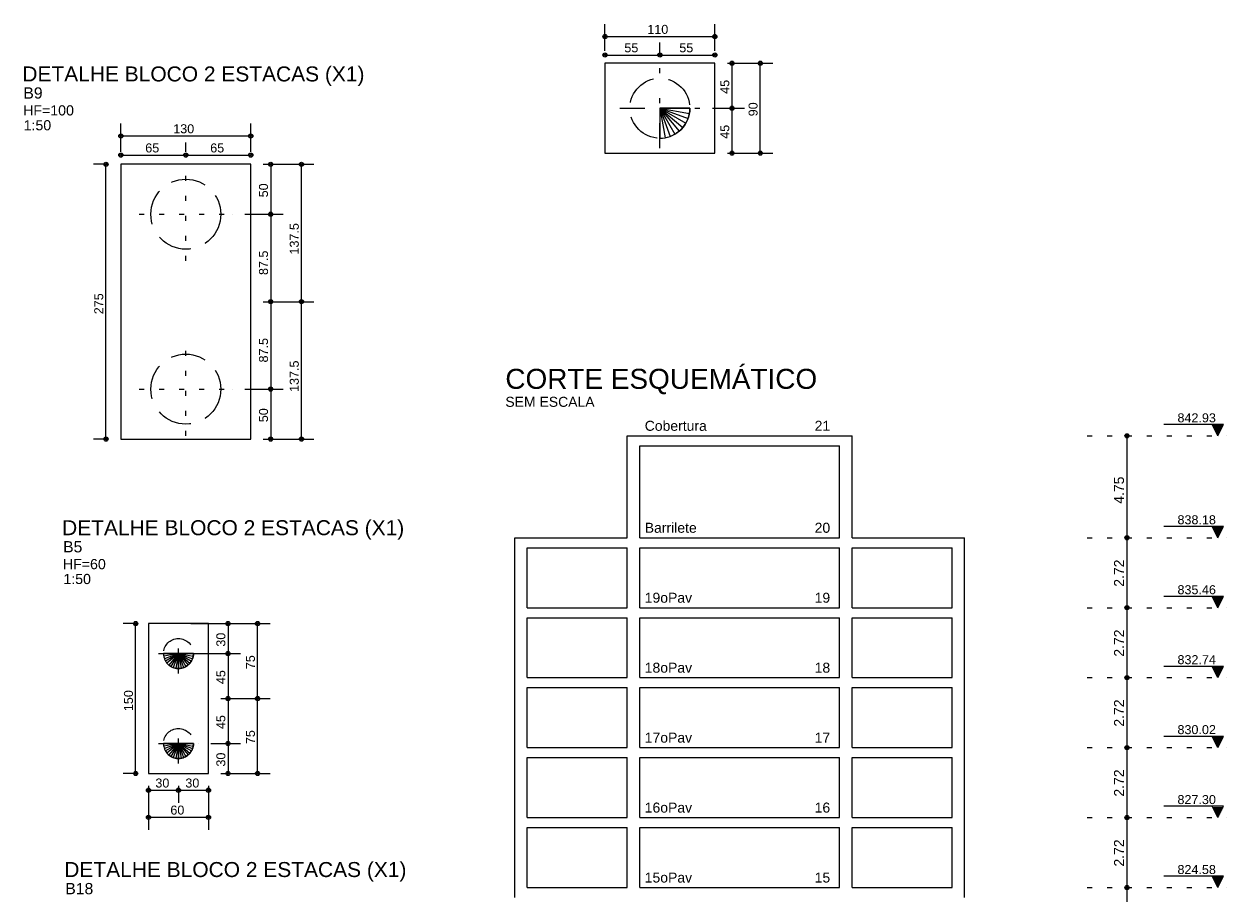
# Model space of a CAD drawing. Extents: x 0 to 119, y 0 to 84.
# Drawn here: x 75.17 to 99.24, y 24.62 to 42.07 of the extents above; entities that cross this region are included whole.
import ezdxf

# ---------------------------------------------------------------- set-up
doc = ezdxf.new("R2010")
doc.units = 0
doc.header["$MEASUREMENT"] = 0
for name, pattern in [('ESTILO_TQS_0001', [1, 0.7, -0.3]), ('ESTILO_TQS_0002', [0.4, 0.1, -0.3]), ('ESTILO_TQS_0003', [1.5, 0.5, -0.4, 0.1, -0.5])]:
    doc.linetypes.add(name, pattern=pattern)
for name, color, linetype in [('1', 3, 'CONTINUOUS'), ('10', 252, 'CONTINUOUS'), ('15', 12, 'CONTINUOUS'), ('18', 6, 'CONTINUOUS'), ('3', 7, 'CONTINUOUS'), ('32', 250, 'CONTINUOUS'), ('40', 7, 'CONTINUOUS'), ('42', 7, 'CONTINUOUS'), ('7', 232, 'CONTINUOUS')]:
    doc.layers.add(name, color=color, linetype=linetype)
doc.styles.add('TQS_ARIAL', font='arial.ttf')

msp = doc.modelspace()

# ---------------------------------------------------------------- linework, layer by layer
at = {"layer": '1', "color": 3, "linetype": 'Continuous'}
for points in [[(87.888879, 40.381019), (87.888879, 39.781019), (87.941196, 39.783304), (87.993068, 39.790134), (88.043207, 39.801206), (88.094091, 39.817203), (88.146601, 39.839189), (88.188879, 39.861404), (88.237456, 39.89266), (88.274552, 39.921392), (88.314141, 39.957755), (88.348506, 39.995346), (88.383338, 40.041151), (88.408495, 40.081019), (88.434628, 40.131703), (88.452695, 40.175807), (88.469905, 40.231323), (88.479764, 40.27683), (88.487053, 40.334241), (88.488879, 40.381019), (87.888879, 40.381019)], [(78.555164, 29.466915), (77.955164, 29.466915), (77.955397, 29.455104), (77.957702, 29.427975), (77.961824, 29.404053), (77.967652, 29.381261), (77.977626, 29.353017), (77.990572, 29.325525), (78.001507, 29.306733), (78.017221, 29.284205), (78.030807, 29.267757), (78.052388, 29.245822), (78.071021, 29.230079), (78.09301, 29.214515), (78.114359, 29.202012), (78.14045, 29.189714), (78.160751, 29.182159), (78.190283, 29.174015), (78.216445, 29.169424), (78.240939, 29.167253), (78.255164, 29.166915), (78.266651, 29.167135), (78.291392, 29.169111), (78.319911, 29.173986), (78.346494, 29.181155), (78.371395, 29.190346), (78.396164, 29.202115), (78.416262, 29.213839), (78.441541, 29.231834), (78.457409, 29.245337), (78.477402, 29.265395), (78.492531, 29.283457), (78.509758, 29.308227), (78.520083, 29.32614), (78.533735, 29.355568), (78.542674, 29.381254), (78.548683, 29.404897), (78.552375, 29.426106), (78.554969, 29.456099), (78.555164, 29.466915)], [(78.555164, 27.666915), (77.955164, 27.666915), (77.955397, 27.655104), (77.957702, 27.627975), (77.961824, 27.604053), (77.967652, 27.581261), (77.977626, 27.553017), (77.990572, 27.525525), (78.001507, 27.506733), (78.017221, 27.484205), (78.030807, 27.467757), (78.052388, 27.445822), (78.071021, 27.430079), (78.09301, 27.414515), (78.114359, 27.402012), (78.14045, 27.389714), (78.160751, 27.382159), (78.190283, 27.374015), (78.216445, 27.369424), (78.240939, 27.367253), (78.255164, 27.366915), (78.266651, 27.367135), (78.291392, 27.369111), (78.319911, 27.373986), (78.346494, 27.381155), (78.371395, 27.390346), (78.396164, 27.402115), (78.416262, 27.413839), (78.441541, 27.431834), (78.457409, 27.445337), (78.477402, 27.465395), (78.492531, 27.483457), (78.509758, 27.508227), (78.520083, 27.52614), (78.533735, 27.555568), (78.542674, 27.581254), (78.548683, 27.604897), (78.552375, 27.626106), (78.554969, 27.656099), (78.555164, 27.666915)]]:
    msp.add_lwpolyline(points, dxfattribs=at)
at = {"layer": '10', "color": 252, "linetype": 'ESTILO_TQS_0003'}
for p, q in [((87.888879, 39.581219), (87.888879, 41.180819)), ((87.089079, 40.381019), (88.688679, 40.381019)), ((78.255164, 29.067015), (78.255164, 29.866815)), ((77.855264, 29.466915), (78.655064, 29.466915)), ((78.255164, 27.267015), (78.255164, 28.066815)), ((77.855264, 27.666915), (78.655064, 27.666915))]:
    msp.add_line(p, q, dxfattribs=at)
at = {"layer": '10', "color": 252, "linetype": 'Continuous'}
for p, q in [((87.888879, 40.381019), (87.888879, 39.781019)), ((87.888879, 40.381019), (87.993068, 39.790134)), ((87.888879, 40.381019), (88.094091, 39.817203)), ((87.888879, 40.381019), (88.188879, 39.861404)), ((87.888879, 40.381019), (88.274552, 39.921392)), ((87.888879, 40.381019), (88.348506, 39.995346)), ((87.888879, 40.381019), (88.408495, 40.081019)), ((87.888879, 40.381019), (88.452695, 40.175807)), ((87.888879, 40.381019), (88.479764, 40.27683)), ((87.888879, 40.381019), (88.488879, 40.381019)), ((78.255164, 29.466915), (77.955164, 29.466915)), ((78.255164, 29.466915), (77.959722, 29.414821)), ((78.255164, 29.466915), (77.973256, 29.364309)), ((78.255164, 29.466915), (77.995356, 29.316915)), ((78.255164, 29.466915), (78.025351, 29.274079)), ((78.255164, 29.466915), (78.062328, 29.237102)), ((78.255164, 29.466915), (78.105164, 29.207108)), ((78.255164, 29.466915), (78.152558, 29.185008)), ((78.255164, 29.466915), (78.203069, 29.171473)), ((78.255164, 29.466915), (78.255164, 29.166915)), ((78.255164, 29.466915), (78.307258, 29.171473)), ((78.255164, 29.466915), (78.35777, 29.185008)), ((78.255164, 29.466915), (78.405164, 29.207108)), ((78.255164, 29.466915), (78.448, 29.237102)), ((78.255164, 29.466915), (78.484977, 29.274079)), ((78.255164, 29.466915), (78.514972, 29.316915)), ((78.255164, 29.466915), (78.537072, 29.364309)), ((78.255164, 29.466915), (78.550606, 29.414821)), ((78.255164, 29.466915), (78.555164, 29.466915)), ((78.255164, 27.666915), (77.955164, 27.666915)), ((78.255164, 27.666915), (77.959722, 27.614821)), ((78.255164, 27.666915), (77.973256, 27.564309)), ((78.255164, 27.666915), (77.995356, 27.516915)), ((78.255164, 27.666915), (78.025351, 27.474079)), ((78.255164, 27.666915), (78.062328, 27.437102)), ((78.255164, 27.666915), (78.105164, 27.407108)), ((78.255164, 27.666915), (78.152558, 27.385008)), ((78.255164, 27.666915), (78.203069, 27.371473)), ((78.255164, 27.666915), (78.255164, 27.366915)), ((78.255164, 27.666915), (78.307258, 27.371473)), ((78.255164, 27.666915), (78.35777, 27.385008)), ((78.255164, 27.666915), (78.405164, 27.407108)), ((78.255164, 27.666915), (78.448, 27.437102)), ((78.255164, 27.666915), (78.484977, 27.474079)), ((78.255164, 27.666915), (78.514972, 27.516915)), ((78.255164, 27.666915), (78.537072, 27.564309)), ((78.255164, 27.666915), (78.550606, 27.614821)), ((78.255164, 27.666915), (78.555164, 27.666915))]:
    msp.add_line(p, q, dxfattribs=at)
at = {"layer": '10', "color": 252, "linetype": 'ESTILO_TQS_0002'}
for p, q in [((78.402691, 37.326075), (78.402691, 39.192275)), ((77.469591, 38.259175), (79.335791, 38.259175)), ((78.402691, 33.826075), (78.402691, 35.692275)), ((77.469591, 34.759175), (79.335791, 34.759175))]:
    msp.add_line(p, q, dxfattribs=at)
at = {"layer": '10', "color": 252, "linetype": 'ESTILO_TQS_0001'}
for centre, radius in [((87.888879, 40.381019), 0.6), ((78.402691, 38.259175), 0.7), ((78.402691, 34.759175), 0.7), ((78.255164, 29.466915), 0.3), ((78.255164, 27.666915), 0.3)]:
    msp.add_circle(centre, radius, dxfattribs=at)
at = {"layer": '18', "color": 6, "linetype": 'Continuous'}
for points in [[(86.788879, 39.481019), (88.988879, 39.481019), (88.988879, 41.281019), (86.788879, 41.281019), (86.788879, 39.481019)], [(79.702691, 33.759175), (79.702691, 39.259175), (77.102691, 39.259175), (77.102691, 33.759175), (79.702691, 33.759175)], [(78.855164, 27.066915), (78.855164, 30.066915), (77.655164, 30.066915), (77.655164, 27.066915), (78.855164, 27.066915)]]:
    msp.add_lwpolyline(points, dxfattribs=at)
at = {"layer": '3', "color": 7, "linetype": 'ESTILO_TQS_0002'}
for p, q in [((96.43582, 33.824775), (99.23582, 33.824775)), ((96.43582, 31.784545), (99.23582, 31.784545)), ((96.43582, 30.384545), (99.23582, 30.384545)), ((96.43582, 28.984545), (99.23582, 28.984545)), ((96.43582, 27.584545), (99.23582, 27.584545)), ((96.43582, 26.184545), (99.23582, 26.184545)), ((96.43582, 24.784545), (99.23582, 24.784545))]:
    msp.add_line(p, q, dxfattribs=at)
at = {"layer": '32', "color": 250, "linetype": 'Continuous'}
for p, q in [((86.788879, 41.531019), (86.788879, 42.065037)), ((88.988879, 41.531019), (88.988879, 42.065037)), ((86.788879, 41.815037), (88.988879, 41.815037)), ((86.788879, 41.531019), (86.788879, 41.695403)), ((87.888879, 41.430819), (87.888879, 41.695403)), ((87.888879, 41.531019), (87.888879, 41.695403)), ((88.988879, 41.531019), (88.988879, 41.695403)), ((86.788879, 41.445403), (87.888879, 41.445403)), ((87.888879, 41.445403), (88.988879, 41.445403)), ((86.788879, 41.281019), (86.788879, 41.281019)), ((86.788879, 41.281019), (86.788879, 41.281019)), ((87.888879, 41.281019), (87.888879, 41.281019)), ((87.888879, 41.180819), (87.888879, 41.180819)), ((88.988879, 41.281019), (88.988879, 41.281019)), ((88.988879, 41.281019), (88.988879, 41.281019)), ((88.988879, 41.281019), (88.988879, 41.281019)), ((88.988879, 41.281019), (88.988879, 41.281019)), ((89.238879, 41.281019), (89.581042, 41.281019)), ((89.238879, 41.281019), (90.147757, 41.281019)), ((89.331042, 41.281019), (89.331042, 40.381019)), ((89.897757, 39.481019), (89.897757, 41.281019)), ((88.688679, 40.381019), (88.688679, 40.381019)), ((88.938679, 40.381019), (89.581042, 40.381019)), ((88.988879, 40.381019), (88.988879, 40.381019)), ((89.238879, 40.381019), (89.581042, 40.381019)), ((89.331042, 40.381019), (89.331042, 39.481019)), ((77.102691, 39.509175), (77.102691, 40.075545)), ((79.702691, 39.509175), (79.702691, 40.075545)), ((77.102691, 39.825545), (79.702691, 39.825545)), ((77.102691, 39.509175), (77.102691, 39.691922)), ((78.402691, 39.509175), (78.402691, 39.691922)), ((78.402691, 39.509175), (78.402691, 39.691922)), ((79.702691, 39.509175), (79.702691, 39.691922)), ((88.988879, 39.481019), (88.988879, 39.481019)), ((88.988879, 39.481019), (88.988879, 39.481019)), ((89.238879, 39.481019), (89.581042, 39.481019)), ((89.238879, 39.481019), (90.147757, 39.481019)), ((76.852691, 39.259175), (76.554197, 39.259175)), ((76.804197, 33.759175), (76.804197, 39.259175)), ((77.102691, 39.441922), (78.402691, 39.441922)), ((77.102691, 39.259175), (77.102691, 39.259175)), ((77.102691, 39.259175), (77.102691, 39.259175)), ((77.102691, 39.259175), (77.102691, 39.259175)), ((78.402691, 39.441922), (79.702691, 39.441922)), ((78.402691, 39.259175), (78.402691, 39.259175)), ((78.402691, 39.259175), (78.402691, 39.259175)), ((79.702691, 39.259175), (79.702691, 39.259175)), ((79.702691, 39.259175), (79.702691, 39.259175)), ((79.702691, 39.259175), (79.702691, 39.259175)), ((79.702691, 39.259175), (79.702691, 39.259175)), ((79.952691, 39.259175), (80.350756, 39.259175)), ((79.952691, 39.259175), (80.966788, 39.259175)), ((80.100756, 39.259175), (80.100756, 38.259175)), ((80.716788, 36.509175), (80.716788, 39.259175)), ((79.335791, 38.259175), (79.335791, 38.259175)), ((79.335791, 38.259175), (79.335791, 38.259175)), ((79.585791, 38.259175), (80.350756, 38.259175)), ((79.585791, 38.259175), (80.350756, 38.259175)), ((80.100756, 38.259175), (80.100756, 36.509175)), ((79.702691, 36.509175), (79.702691, 36.509175)), ((79.702691, 36.509175), (79.702691, 36.509175)), ((79.702691, 36.509175), (79.702691, 36.509175)), ((79.702691, 36.509175), (79.702691, 36.509175)), ((79.952691, 36.509175), (80.350756, 36.509175)), ((79.952691, 36.509175), (80.350756, 36.509175)), ((79.952691, 36.509175), (80.966788, 36.509175)), ((79.952691, 36.509175), (80.966788, 36.509175)), ((80.100756, 36.509175), (80.100756, 34.759175)), ((80.716788, 33.759175), (80.716788, 36.509175)), ((79.335791, 34.759175), (79.335791, 34.759175)), ((79.335791, 34.759175), (79.335791, 34.759175)), ((79.585791, 34.759175), (80.350756, 34.759175)), ((79.585791, 34.759175), (80.350756, 34.759175)), ((80.100756, 34.759175), (80.100756, 33.759175)), ((76.852691, 33.759175), (76.554197, 33.759175)), ((77.102691, 33.759175), (77.102691, 33.759175)), ((79.702691, 33.759175), (79.702691, 33.759175)), ((79.702691, 33.759175), (79.702691, 33.759175)), ((79.952691, 33.759175), (80.350756, 33.759175)), ((79.952691, 33.759175), (80.966788, 33.759175)), ((77.405164, 30.066915), (77.148109, 30.066915)), ((77.398109, 27.066915), (77.398109, 30.066915)), ((77.655164, 30.066915), (77.655164, 30.066915)), ((78.255164, 30.066915), (78.255164, 30.066915)), ((78.505164, 30.066915), (79.497207, 30.066915)), ((78.855164, 30.066915), (78.855164, 30.066915)), ((79.105164, 30.066915), (80.088389, 30.066915)), ((79.247207, 30.066915), (79.247207, 29.466915)), ((79.838389, 28.566915), (79.838389, 30.066915)), ((78.255164, 29.466915), (78.255164, 29.466915)), ((78.255164, 29.466915), (78.255164, 29.466915)), ((78.505164, 29.466915), (79.497207, 29.466915)), ((78.505164, 29.466915), (79.497207, 29.466915)), ((79.247207, 29.466915), (79.247207, 28.566915)), ((78.855164, 28.566915), (78.855164, 28.566915)), ((78.855164, 28.566915), (78.855164, 28.566915)), ((78.855164, 28.566915), (78.855164, 28.566915)), ((79.105164, 28.566915), (79.497207, 28.566915)), ((79.105164, 28.566915), (79.105164, 28.566915)), ((79.105164, 28.566915), (80.088389, 28.566915)), ((79.105164, 28.566915), (80.088389, 28.566915)), ((79.247207, 28.566915), (79.247207, 27.666915)), ((79.355164, 28.566915), (79.497207, 28.566915)), ((79.838389, 27.066915), (79.838389, 28.566915)), ((78.655064, 27.666915), (78.655064, 27.666915)), ((78.655064, 27.666915), (78.655064, 27.666915)), ((78.905064, 27.666915), (79.497207, 27.666915)), ((78.905064, 27.666915), (79.497207, 27.666915)), ((79.247207, 27.666915), (79.247207, 27.066915)), ((77.405164, 27.066915), (77.148109, 27.066915)), ((77.655164, 27.066915), (77.655164, 27.066915)), ((77.655164, 27.066915), (77.655164, 27.066915)), ((77.655164, 27.066915), (77.655164, 27.066915)), ((78.255164, 27.066915), (78.255164, 27.066915)), ((78.255164, 27.066915), (78.255164, 27.066915)), ((78.855164, 27.066915), (78.855164, 27.066915)), ((78.855164, 27.066915), (78.855164, 27.066915)), ((78.855164, 27.066915), (78.855164, 27.066915)), ((78.855164, 27.066915), (78.855164, 27.066915)), ((79.105164, 27.066915), (79.497207, 27.066915)), ((79.105164, 27.066915), (80.088389, 27.066915)), ((77.655164, 26.816915), (77.655164, 26.481888)), ((77.655164, 26.816915), (77.655164, 25.940266)), ((77.655164, 26.731888), (78.255164, 26.731888)), ((78.255164, 26.816915), (78.255164, 26.481888)), ((78.255164, 26.816915), (78.255164, 26.481888)), ((78.255164, 26.731888), (78.855164, 26.731888)), ((78.855164, 26.816915), (78.855164, 26.481888)), ((78.855164, 26.816915), (78.855164, 25.940266)), ((77.655164, 26.190266), (78.855164, 26.190266))]:
    msp.add_line(p, q, dxfattribs=at)
for centre, radius in [((86.788879, 41.815037), 0.041625), ((86.788879, 41.815037), 0.02075), ((88.988879, 41.815037), 0.041625), ((88.988879, 41.815037), 0.02075), ((86.788879, 41.445403), 0.041625), ((86.788879, 41.445403), 0.02075), ((87.888879, 41.445403), 0.041625), ((87.888879, 41.445403), 0.041625), ((87.888879, 41.445403), 0.02075), ((87.888879, 41.445403), 0.02075), ((88.988879, 41.445403), 0.041625), ((88.988879, 41.445403), 0.02075), ((89.331042, 41.281019), 0.041625), ((89.331042, 41.281019), 0.02075), ((89.897757, 41.281019), 0.041625), ((89.897757, 41.281019), 0.02075), ((89.331042, 40.381019), 0.041625), ((89.331042, 40.381019), 0.041625), ((89.331042, 40.381019), 0.02075), ((89.331042, 40.381019), 0.02075), ((77.102691, 39.825545), 0.041625), ((77.102691, 39.825545), 0.02075), ((79.702691, 39.825545), 0.041625), ((79.702691, 39.825545), 0.02075), ((77.102691, 39.441922), 0.041625), ((78.402691, 39.441922), 0.041625), ((78.402691, 39.441922), 0.041625), ((79.702691, 39.441922), 0.041625), ((89.331042, 39.481019), 0.041625), ((89.331042, 39.481019), 0.02075), ((89.897757, 39.481019), 0.041625), ((89.897757, 39.481019), 0.02075), ((76.804197, 39.259175), 0.041625), ((76.804197, 39.259175), 0.02075), ((77.102691, 39.441922), 0.02075), ((78.402691, 39.441922), 0.02075), ((78.402691, 39.441922), 0.02075), ((79.702691, 39.441922), 0.02075), ((80.100756, 39.259175), 0.041625), ((80.100756, 39.259175), 0.02075), ((80.716788, 39.259175), 0.041625), ((80.716788, 39.259175), 0.02075), ((80.100756, 38.259175), 0.041625), ((80.100756, 38.259175), 0.041625), ((80.100756, 38.259175), 0.02075), ((80.100756, 38.259175), 0.02075), ((80.100756, 36.509175), 0.041625), ((80.100756, 36.509175), 0.041625), ((80.100756, 36.509175), 0.02075), ((80.100756, 36.509175), 0.02075), ((80.716788, 36.509175), 0.041625), ((80.716788, 36.509175), 0.041625), ((80.716788, 36.509175), 0.02075), ((80.716788, 36.509175), 0.02075), ((80.100756, 34.759175), 0.041625), ((80.100756, 34.759175), 0.041625), ((80.100756, 34.759175), 0.02075), ((80.100756, 34.759175), 0.02075), ((76.804197, 33.759175), 0.041625), ((76.804197, 33.759175), 0.02075), ((80.100756, 33.759175), 0.041625), ((80.100756, 33.759175), 0.02075), ((80.716788, 33.759175), 0.041625), ((80.716788, 33.759175), 0.02075), ((77.398109, 30.066915), 0.041625), ((79.247207, 30.066915), 0.041625), ((79.838389, 30.066915), 0.041625), ((77.398109, 30.066915), 0.02075), ((79.247207, 30.066915), 0.02075), ((79.838389, 30.066915), 0.02075), ((79.247207, 29.466915), 0.041625), ((79.247207, 29.466915), 0.041625), ((79.247207, 29.466915), 0.02075), ((79.247207, 29.466915), 0.02075), ((79.247207, 28.566915), 0.041625), ((79.247207, 28.566915), 0.041625), ((79.247207, 28.566915), 0.02075), ((79.247207, 28.566915), 0.02075), ((79.838389, 28.566915), 0.041625), ((79.838389, 28.566915), 0.041625), ((79.838389, 28.566915), 0.02075), ((79.838389, 28.566915), 0.02075), ((79.247207, 27.666915), 0.041625), ((79.247207, 27.666915), 0.041625), ((79.247207, 27.666915), 0.02075), ((79.247207, 27.666915), 0.02075), ((77.398109, 27.066915), 0.041625), ((77.398109, 27.066915), 0.02075), ((79.247207, 27.066915), 0.041625), ((79.247207, 27.066915), 0.02075), ((79.838389, 27.066915), 0.041625), ((79.838389, 27.066915), 0.02075), ((77.655164, 26.731888), 0.041625), ((77.655164, 26.731888), 0.02075), ((78.255164, 26.731888), 0.041625), ((78.255164, 26.731888), 0.041625), ((78.255164, 26.731888), 0.02075), ((78.255164, 26.731888), 0.02075), ((78.855164, 26.731888), 0.041625), ((78.855164, 26.731888), 0.02075), ((77.655164, 26.190266), 0.041625), ((77.655164, 26.190266), 0.02075), ((78.855164, 26.190266), 0.041625), ((78.855164, 26.190266), 0.02075)]:
    msp.add_circle(centre, radius, dxfattribs=at)
at = {"layer": '40', "linetype": 'Continuous'}
for p, q in [((99.16832, 34.049775), (97.97582, 34.049775)), ((99.05582, 33.824775), (98.94332, 34.049775)), ((98.953353, 34.029708), (99.158287, 34.029708)), ((98.963386, 34.009642), (99.148254, 34.009642)), ((98.973419, 33.989576), (99.138221, 33.989576)), ((98.983452, 33.96951), (99.128188, 33.96951)), ((98.993485, 33.949444), (99.118154, 33.949444)), ((99.05582, 33.824775), (99.16832, 34.049775)), ((87.23582, 33.82475), (91.48582, 33.82475)), ((87.23582, 31.78452), (87.23582, 33.82475)), ((87.48582, 33.82475), (91.73582, 33.82475)), ((91.73582, 31.78452), (91.73582, 33.82475)), ((99.003518, 33.929378), (99.108122, 33.929378)), ((99.013552, 33.909312), (99.098089, 33.909312)), ((99.023585, 33.889245), (99.088055, 33.889246)), ((99.033618, 33.869179), (99.078022, 33.869179)), ((99.043651, 33.849113), (99.067989, 33.849113)), ((87.23582, 31.78452), (87.23582, 33.62475)), ((87.48582, 33.62475), (91.48582, 33.62475)), ((87.48582, 31.78452), (87.48582, 33.62475)), ((91.48582, 31.78452), (91.48582, 33.62475)), ((91.73582, 31.78452), (91.73582, 33.62475)), ((84.98582, 31.584526), (84.98582, 31.784526)), ((84.98582, 31.784526), (87.23582, 31.78452)), ((87.48582, 31.784526), (91.48582, 31.784526)), ((91.73582, 31.784526), (93.98582, 31.784526)), ((93.98582, 31.584526), (93.98582, 31.784526)), ((99.16832, 32.009545), (97.97582, 32.009545)), ((99.05582, 31.784545), (98.94332, 32.009545)), ((98.953353, 31.989478), (99.158287, 31.989478)), ((98.963386, 31.969412), (99.148254, 31.969412)), ((98.973419, 31.949346), (99.138221, 31.949346)), ((98.983452, 31.92928), (99.128188, 31.92928)), ((98.993485, 31.909214), (99.118154, 31.909214)), ((99.003518, 31.889148), (99.108122, 31.889148)), ((99.013552, 31.869082), (99.098089, 31.869082)), ((99.023585, 31.849015), (99.088055, 31.849016)), ((99.033618, 31.828949), (99.078022, 31.828949)), ((99.043651, 31.808883), (99.067989, 31.808883)), ((99.05582, 31.784545), (99.16832, 32.009545)), ((84.98582, 30.384526), (84.98582, 31.584526)), ((85.23582, 31.584526), (87.23582, 31.584526)), ((85.23582, 30.384526), (85.23582, 31.584526)), ((87.23582, 30.384526), (87.23582, 31.584526)), ((87.23582, 30.384526), (87.23582, 31.584526)), ((87.48582, 31.584526), (91.48582, 31.584526)), ((87.48582, 30.384526), (87.48582, 31.584526)), ((91.48582, 30.384526), (91.48582, 31.584526)), ((91.73582, 31.584526), (93.73582, 31.584526)), ((91.73582, 30.384526), (91.73582, 31.584526)), ((91.73582, 30.384526), (91.73582, 31.584526)), ((93.73582, 30.384526), (93.73582, 31.584526)), ((93.98582, 30.384526), (93.98582, 31.584526)), ((99.16832, 30.609545), (97.97582, 30.609545)), ((99.05582, 30.384545), (98.94332, 30.609545)), ((98.953353, 30.589478), (99.158287, 30.589478)), ((98.963386, 30.569412), (99.148254, 30.569412)), ((99.05582, 30.384545), (99.16832, 30.609545)), ((84.98582, 30.184532), (84.98582, 30.384532)), ((85.23582, 30.384526), (87.23582, 30.384526)), ((87.48582, 30.384532), (91.48582, 30.384532)), ((91.73582, 30.384532), (93.73582, 30.384532)), ((93.98582, 30.184532), (93.98582, 30.384532)), ((98.973419, 30.549346), (99.138221, 30.549346)), ((98.983452, 30.52928), (99.128188, 30.52928)), ((98.993485, 30.509214), (99.118154, 30.509214)), ((99.003518, 30.489148), (99.108122, 30.489148)), ((99.013552, 30.469082), (99.098089, 30.469082)), ((99.023585, 30.449015), (99.088055, 30.449016)), ((99.033618, 30.428949), (99.078022, 30.428949)), ((99.043651, 30.408883), (99.067989, 30.408883)), ((84.98582, 28.984532), (84.98582, 30.184532)), ((85.23582, 30.184532), (87.23582, 30.184532)), ((85.23582, 28.984532), (85.23582, 30.184532)), ((87.23582, 28.984532), (87.23582, 30.184532)), ((87.23582, 28.984532), (87.23582, 30.184532)), ((87.48582, 30.184532), (91.48582, 30.184532)), ((87.48582, 28.984532), (87.48582, 30.184532)), ((91.48582, 28.984532), (91.48582, 30.184532)), ((91.73582, 30.184532), (93.73582, 30.184532)), ((91.73582, 28.984532), (91.73582, 30.184532)), ((91.73582, 28.984532), (91.73582, 30.184532)), ((93.73582, 28.984532), (93.73582, 30.184532)), ((93.98582, 28.984532), (93.98582, 30.184532)), ((99.16832, 29.209545), (97.97582, 29.209545)), ((99.05582, 28.984545), (98.94332, 29.209545)), ((98.953353, 29.189478), (99.158287, 29.189478)), ((98.963386, 29.169412), (99.148254, 29.169412)), ((98.973419, 29.149346), (99.138221, 29.149346)), ((98.983452, 29.12928), (99.128188, 29.12928)), ((99.05582, 28.984545), (99.16832, 29.209545)), ((84.98582, 28.784539), (84.98582, 28.984539)), ((85.23582, 28.984532), (87.23582, 28.984532)), ((87.48582, 28.984539), (91.48582, 28.984539)), ((91.73582, 28.984539), (93.73582, 28.984539)), ((93.98582, 28.784539), (93.98582, 28.984539)), ((98.993485, 29.109214), (99.118154, 29.109214)), ((99.003518, 29.089148), (99.108122, 29.089148)), ((99.013552, 29.069082), (99.098089, 29.069082)), ((99.023585, 29.049015), (99.088055, 29.049016)), ((99.033618, 29.028949), (99.078022, 29.028949)), ((99.043651, 29.008883), (99.067989, 29.008883)), ((84.98582, 27.584539), (84.98582, 28.784539)), ((85.23582, 28.784539), (87.23582, 28.784539)), ((85.23582, 27.584539), (85.23582, 28.784539)), ((87.23582, 27.584539), (87.23582, 28.784539)), ((87.23582, 27.584539), (87.23582, 28.784539)), ((87.48582, 28.784539), (91.48582, 28.784539)), ((87.48582, 27.584539), (87.48582, 28.784539)), ((91.48582, 27.584539), (91.48582, 28.784539)), ((91.73582, 28.784539), (93.73582, 28.784539)), ((91.73582, 27.584539), (91.73582, 28.784539)), ((91.73582, 27.584539), (91.73582, 28.784539)), ((93.73582, 27.584539), (93.73582, 28.784539)), ((93.98582, 27.584539), (93.98582, 28.784539)), ((99.16832, 27.809545), (97.97582, 27.809545)), ((99.05582, 27.584545), (98.94332, 27.809545)), ((98.953353, 27.789478), (99.158287, 27.789478)), ((98.963386, 27.769412), (99.148254, 27.769412)), ((98.973419, 27.749346), (99.138221, 27.749346)), ((98.983452, 27.72928), (99.128188, 27.72928)), ((98.993485, 27.709214), (99.118154, 27.709214)), ((99.003518, 27.689148), (99.108122, 27.689148)), ((99.05582, 27.584545), (99.16832, 27.809545)), ((84.98582, 27.384545), (84.98582, 27.584545)), ((85.23582, 27.584543), (87.23582, 27.584543)), ((87.48582, 27.584545), (91.48582, 27.584545)), ((91.73582, 27.584539), (93.73582, 27.584539)), ((93.98582, 27.384545), (93.98582, 27.584545)), ((99.013552, 27.669082), (99.098089, 27.669082)), ((99.023585, 27.649015), (99.088055, 27.649016)), ((99.033618, 27.628949), (99.078022, 27.628949)), ((99.043651, 27.608884), (99.067989, 27.608884)), ((84.98582, 26.184545), (84.98582, 27.384545)), ((85.23582, 27.384545), (87.23582, 27.384545)), ((85.23582, 26.184545), (85.23582, 27.384545)), ((87.23582, 26.184545), (87.23582, 27.384545)), ((87.23582, 26.184545), (87.23582, 27.384545)), ((87.48582, 27.384545), (91.48582, 27.384545)), ((87.48582, 26.184545), (87.48582, 27.384545)), ((91.48582, 26.184545), (91.48582, 27.384545)), ((91.73582, 27.384545), (93.73582, 27.384545)), ((91.73582, 26.184545), (91.73582, 27.384545)), ((91.73582, 26.184545), (91.73582, 27.384545)), ((93.73582, 26.184545), (93.73582, 27.384545)), ((93.98582, 26.184545), (93.98582, 27.384545)), ((99.16832, 26.409545), (97.97582, 26.409545)), ((99.05582, 26.184545), (98.94332, 26.409545)), ((98.953353, 26.389478), (99.158287, 26.389478)), ((98.963386, 26.369412), (99.148254, 26.369412)), ((98.973419, 26.349346), (99.138221, 26.349346)), ((98.983452, 26.32928), (99.128188, 26.32928)), ((98.993485, 26.309214), (99.118154, 26.309214)), ((99.003518, 26.289148), (99.108122, 26.289148)), ((99.013552, 26.269082), (99.098089, 26.269082)), ((99.023585, 26.249015), (99.088055, 26.249016)), ((99.05582, 26.184545), (99.16832, 26.409545)), ((84.98582, 25.984545), (84.98582, 26.184545)), ((85.23582, 26.184545), (87.23582, 26.184545)), ((87.48582, 26.184545), (91.48582, 26.184545)), ((91.73582, 26.184545), (93.73582, 26.184545)), ((93.98582, 25.984545), (93.98582, 26.184545)), ((99.033618, 26.228949), (99.078022, 26.228949)), ((99.043651, 26.208884), (99.067989, 26.208884)), ((84.98582, 24.784545), (84.98582, 25.984545)), ((85.23582, 25.984545), (87.23582, 25.984545)), ((85.23582, 24.784545), (85.23582, 25.984545)), ((87.23582, 24.784545), (87.23582, 25.984545)), ((87.23582, 24.784545), (87.23582, 25.984545)), ((87.48582, 25.984545), (91.48582, 25.984545)), ((87.48582, 24.784545), (87.48582, 25.984545)), ((91.48582, 24.784545), (91.48582, 25.984545)), ((91.73582, 25.984545), (93.73582, 25.984545)), ((91.73582, 24.784545), (91.73582, 25.984545)), ((91.73582, 24.784545), (91.73582, 25.984545)), ((93.73582, 24.784545), (93.73582, 25.984545)), ((93.98582, 24.784545), (93.98582, 25.984545)), ((99.16832, 25.009545), (97.97582, 25.009545)), ((99.05582, 24.784545), (98.94332, 25.009545)), ((98.953353, 24.989478), (99.158287, 24.989478)), ((98.963386, 24.969413), (99.148254, 24.969413)), ((98.973419, 24.949346), (99.138221, 24.949346)), ((98.983452, 24.92928), (99.128188, 24.92928)), ((98.993485, 24.909214), (99.118154, 24.909214)), ((99.003518, 24.889148), (99.108122, 24.889148)), ((99.013552, 24.869082), (99.098089, 24.869082)), ((99.023585, 24.849015), (99.088055, 24.849016)), ((99.033618, 24.82895), (99.078022, 24.82895)), ((99.043651, 24.808884), (99.067989, 24.808884)), ((99.05582, 24.784545), (99.16832, 25.009545)), ((84.98582, 24.584545), (84.98582, 24.784545)), ((85.23582, 24.784545), (87.23582, 24.784545)), ((87.48582, 24.784545), (91.48582, 24.784545)), ((91.73582, 24.784545), (93.73582, 24.784545)), ((93.98582, 24.584545), (93.98582, 24.784545))]:
    msp.add_line(p, q, dxfattribs=at)
at = {"layer": '42', "linetype": 'Continuous'}
for p, q in [((96.43582, 33.824775), (96.43582, 33.824775)), ((97.23582, 33.824775), (97.23582, 31.784545)), ((99.23582, 33.824775), (99.23582, 33.824775)), ((99.23582, 33.824775), (99.23582, 33.824775)), ((96.43582, 31.784545), (96.43582, 31.784545)), ((97.23582, 31.784545), (97.23582, 30.384545)), ((99.23582, 31.784545), (99.23582, 31.784545)), ((99.23582, 31.784545), (99.23582, 31.784545)), ((96.43582, 30.384545), (96.43582, 30.384545)), ((97.23582, 30.384545), (97.23582, 28.984545)), ((99.23582, 30.384545), (99.23582, 30.384545)), ((99.23582, 30.384545), (99.23582, 30.384545)), ((96.43582, 28.984545), (96.43582, 28.984545)), ((97.23582, 28.984545), (97.23582, 27.584545)), ((99.23582, 28.984545), (99.23582, 28.984545)), ((99.23582, 28.984545), (99.23582, 28.984545)), ((96.43582, 27.584545), (96.43582, 27.584545)), ((97.23582, 27.584545), (97.23582, 26.184545)), ((99.23582, 27.584545), (99.23582, 27.584545)), ((99.23582, 27.584545), (99.23582, 27.584545)), ((96.43582, 26.184545), (96.43582, 26.184545)), ((97.23582, 26.184545), (97.23582, 24.784545)), ((99.23582, 26.184545), (99.23582, 26.184545)), ((99.23582, 26.184545), (99.23582, 26.184545)), ((96.43582, 24.784545), (96.43582, 24.784545)), ((97.23582, 24.784545), (97.23582, 23.384545)), ((99.23582, 24.784545), (99.23582, 24.784545)), ((99.23582, 24.784545), (99.23582, 24.784545))]:
    msp.add_line(p, q, dxfattribs=at)
for centre, radius in [((97.23582, 33.824781), 0.041625), ((97.23582, 33.824775), 0.041625), ((97.23582, 33.824781), 0.02075), ((97.23582, 33.824775), 0.02075), ((97.23582, 31.784551), 0.041625), ((97.23582, 31.784545), 0.041625), ((97.23582, 31.784551), 0.02075), ((97.23582, 31.784545), 0.02075), ((97.23582, 30.384551), 0.041625), ((97.23582, 30.384545), 0.041625), ((97.23582, 30.384551), 0.02075), ((97.23582, 30.384545), 0.02075), ((97.23582, 28.984551), 0.041625), ((97.23582, 28.984545), 0.041625), ((97.23582, 28.984551), 0.02075), ((97.23582, 28.984545), 0.02075), ((97.23582, 27.584551), 0.041625), ((97.23582, 27.584545), 0.041625), ((97.23582, 27.584551), 0.02075), ((97.23582, 27.584545), 0.02075), ((97.23582, 26.184545), 0.041625), ((97.23582, 26.184545), 0.041625), ((97.23582, 26.184545), 0.02075), ((97.23582, 26.184545), 0.02075), ((97.23582, 24.784545), 0.041625), ((97.23582, 24.784545), 0.041625), ((97.23582, 24.784545), 0.02075), ((97.23582, 24.784545), 0.02075)]:
    msp.add_circle(centre, radius, dxfattribs=at)
for points in [[(97.277445, 33.824781), (97.215008, 33.860829), (97.196705, 33.839017)], [(97.277445, 33.824775), (97.215008, 33.860823), (97.196705, 33.839011)], [(97.277445, 33.824781), (97.196705, 33.839017), (97.196705, 33.810544)], [(97.277445, 33.824775), (97.196705, 33.839011), (97.196705, 33.810538)], [(97.277445, 33.824781), (97.196705, 33.810544), (97.215008, 33.788733)], [(97.277445, 33.824775), (97.196705, 33.810538), (97.215008, 33.788726)], [(97.277445, 33.824781), (97.243048, 33.865773), (97.215008, 33.860829)], [(97.277445, 33.824775), (97.243048, 33.865767), (97.215008, 33.860823)], [(97.277445, 33.824781), (97.215008, 33.788733), (97.243048, 33.783788)], [(97.277445, 33.824775), (97.215008, 33.788726), (97.243048, 33.783782)], [(97.25657, 33.824781), (97.225445, 33.842751), (97.216321, 33.831878)], [(97.25657, 33.824775), (97.225445, 33.842745), (97.216321, 33.831872)], [(97.25657, 33.824781), (97.216321, 33.831878), (97.216321, 33.817684)], [(97.25657, 33.824775), (97.216321, 33.831872), (97.216321, 33.817678)], [(97.25657, 33.824781), (97.216321, 33.817684), (97.225445, 33.806811)], [(97.25657, 33.824775), (97.216321, 33.817678), (97.225445, 33.806805)], [(97.25657, 33.824781), (97.239423, 33.845216), (97.225445, 33.842751)], [(97.25657, 33.824775), (97.239423, 33.845209), (97.225445, 33.842745)], [(97.25657, 33.824781), (97.225445, 33.806811), (97.239423, 33.804346)], [(97.25657, 33.824775), (97.225445, 33.806805), (97.239423, 33.80434)], [(97.25657, 33.824781), (97.251715, 33.838119), (97.239423, 33.845216)], [(97.25657, 33.824775), (97.251715, 33.838113), (97.239423, 33.845209)], [(97.25657, 33.824781), (97.239423, 33.804346), (97.251715, 33.811443)], [(97.25657, 33.824775), (97.239423, 33.80434), (97.251715, 33.811437)], [(97.277445, 33.824781), (97.267707, 33.851537), (97.243048, 33.865773)], [(97.277445, 33.824775), (97.267707, 33.851531), (97.243048, 33.865767)], [(97.277445, 33.824781), (97.243048, 33.783788), (97.267707, 33.798025)], [(97.277445, 33.824775), (97.243048, 33.783782), (97.267707, 33.798019)], [(97.25657, 33.824781), (97.251715, 33.811443), (97.25657, 33.824781)], [(97.25657, 33.824775), (97.251715, 33.811437), (97.25657, 33.824775)], [(97.277445, 33.824781), (97.267707, 33.798025), (97.277445, 33.824781)], [(97.277445, 33.824775), (97.267707, 33.798019), (97.277445, 33.824775)], [(97.277445, 31.784551), (97.215008, 31.820599), (97.196705, 31.798788)], [(97.277445, 31.784545), (97.215008, 31.820593), (97.196705, 31.798781)], [(97.277445, 31.784551), (97.196705, 31.798788), (97.196705, 31.770314)], [(97.277445, 31.784545), (97.196705, 31.798781), (97.196705, 31.770308)], [(97.277445, 31.784551), (97.196705, 31.770314), (97.215008, 31.748503)], [(97.277445, 31.784545), (97.196705, 31.770308), (97.215008, 31.748496)], [(97.277445, 31.784551), (97.243048, 31.825544), (97.215008, 31.820599)], [(97.277445, 31.784545), (97.243048, 31.825537), (97.215008, 31.820593)], [(97.277445, 31.784551), (97.215008, 31.748503), (97.243048, 31.743558)], [(97.277445, 31.784545), (97.215008, 31.748496), (97.243048, 31.743552)], [(97.25657, 31.784551), (97.225445, 31.802521), (97.216321, 31.791648)], [(97.25657, 31.784545), (97.225445, 31.802515), (97.216321, 31.791642)], [(97.25657, 31.784551), (97.216321, 31.791648), (97.216321, 31.777454)], [(97.25657, 31.784545), (97.216321, 31.791642), (97.216321, 31.777448)], [(97.25657, 31.784551), (97.216321, 31.777454), (97.225445, 31.766581)], [(97.25657, 31.784545), (97.216321, 31.777448), (97.225445, 31.766575)], [(97.25657, 31.784551), (97.239423, 31.804986), (97.225445, 31.802521)], [(97.25657, 31.784545), (97.239423, 31.804979), (97.225445, 31.802515)], [(97.25657, 31.784551), (97.225445, 31.766581), (97.239423, 31.764116)], [(97.25657, 31.784545), (97.225445, 31.766575), (97.239423, 31.76411)], [(97.25657, 31.784551), (97.251715, 31.797889), (97.239423, 31.804986)], [(97.25657, 31.784545), (97.251715, 31.797883), (97.239423, 31.804979)], [(97.25657, 31.784551), (97.239423, 31.764116), (97.251715, 31.771213)], [(97.25657, 31.784545), (97.239423, 31.76411), (97.251715, 31.771207)], [(97.277445, 31.784551), (97.267707, 31.811307), (97.243048, 31.825544)], [(97.277445, 31.784545), (97.267707, 31.811301), (97.243048, 31.825537)], [(97.277445, 31.784551), (97.243048, 31.743558), (97.267707, 31.757795)], [(97.277445, 31.784545), (97.243048, 31.743552), (97.267707, 31.757789)], [(97.25657, 31.784551), (97.251715, 31.771213), (97.25657, 31.784551)], [(97.25657, 31.784545), (97.251715, 31.771207), (97.25657, 31.784545)], [(97.277445, 31.784551), (97.267707, 31.757795), (97.277445, 31.784551)], [(97.277445, 31.784545), (97.267707, 31.757789), (97.277445, 31.784545)], [(97.277445, 30.384551), (97.215008, 30.420599), (97.196705, 30.398788)], [(97.277445, 30.384545), (97.215008, 30.420593), (97.196705, 30.398781)], [(97.277445, 30.384551), (97.196705, 30.398788), (97.196705, 30.370314)], [(97.277445, 30.384545), (97.196705, 30.398781), (97.196705, 30.370308)], [(97.277445, 30.384551), (97.196705, 30.370314), (97.215008, 30.348503)], [(97.277445, 30.384545), (97.196705, 30.370308), (97.215008, 30.348496)], [(97.277445, 30.384551), (97.243048, 30.425544), (97.215008, 30.420599)], [(97.277445, 30.384545), (97.243048, 30.425537), (97.215008, 30.420593)], [(97.277445, 30.384551), (97.215008, 30.348503), (97.243048, 30.343558)], [(97.277445, 30.384545), (97.215008, 30.348496), (97.243048, 30.343552)], [(97.25657, 30.384551), (97.225445, 30.402521), (97.216321, 30.391648)], [(97.25657, 30.384545), (97.225445, 30.402515), (97.216321, 30.391642)], [(97.25657, 30.384551), (97.216321, 30.391648), (97.216321, 30.377454)], [(97.25657, 30.384545), (97.216321, 30.391642), (97.216321, 30.377448)], [(97.25657, 30.384551), (97.216321, 30.377454), (97.225445, 30.366581)], [(97.25657, 30.384545), (97.216321, 30.377448), (97.225445, 30.366575)], [(97.25657, 30.384551), (97.239423, 30.404986), (97.225445, 30.402521)], [(97.25657, 30.384545), (97.239423, 30.40498), (97.225445, 30.402515)], [(97.25657, 30.384551), (97.225445, 30.366581), (97.239423, 30.364116)], [(97.25657, 30.384545), (97.225445, 30.366575), (97.239423, 30.36411)], [(97.25657, 30.384551), (97.251715, 30.397889), (97.239423, 30.404986)], [(97.25657, 30.384545), (97.251715, 30.397883), (97.239423, 30.40498)], [(97.25657, 30.384551), (97.239423, 30.364116), (97.251715, 30.371213)], [(97.25657, 30.384545), (97.239423, 30.36411), (97.251715, 30.371207)], [(97.277445, 30.384551), (97.267707, 30.411307), (97.243048, 30.425544)], [(97.277445, 30.384545), (97.267707, 30.411301), (97.243048, 30.425537)], [(97.277445, 30.384551), (97.243048, 30.343558), (97.267707, 30.357795)], [(97.277445, 30.384545), (97.243048, 30.343552), (97.267707, 30.357789)], [(97.25657, 30.384551), (97.251715, 30.371213), (97.25657, 30.384551)], [(97.25657, 30.384545), (97.251715, 30.371207), (97.25657, 30.384545)], [(97.277445, 30.384551), (97.267707, 30.357795), (97.277445, 30.384551)], [(97.277445, 30.384545), (97.267707, 30.357789), (97.277445, 30.384545)], [(97.277445, 28.984551), (97.215008, 29.020599), (97.196705, 28.998788)], [(97.277445, 28.984545), (97.215008, 29.020593), (97.196705, 28.998781)], [(97.277445, 28.984551), (97.196705, 28.998788), (97.196705, 28.970314)], [(97.277445, 28.984545), (97.196705, 28.998781), (97.196705, 28.970308)], [(97.277445, 28.984551), (97.196705, 28.970314), (97.215008, 28.948503)], [(97.277445, 28.984545), (97.196705, 28.970308), (97.215008, 28.948496)], [(97.277445, 28.984551), (97.243048, 29.025544), (97.215008, 29.020599)], [(97.277445, 28.984545), (97.243048, 29.025537), (97.215008, 29.020593)], [(97.277445, 28.984551), (97.215008, 28.948503), (97.243048, 28.943558)], [(97.277445, 28.984545), (97.215008, 28.948496), (97.243048, 28.943552)], [(97.25657, 28.984551), (97.225445, 29.002521), (97.216321, 28.991648)], [(97.25657, 28.984545), (97.225445, 29.002515), (97.216321, 28.991642)], [(97.25657, 28.984551), (97.216321, 28.991648), (97.216321, 28.977454)], [(97.25657, 28.984545), (97.216321, 28.991642), (97.216321, 28.977448)], [(97.25657, 28.984551), (97.216321, 28.977454), (97.225445, 28.966581)], [(97.25657, 28.984545), (97.216321, 28.977448), (97.225445, 28.966575)], [(97.25657, 28.984551), (97.239423, 29.004986), (97.225445, 29.002521)], [(97.25657, 28.984545), (97.239423, 29.00498), (97.225445, 29.002515)], [(97.25657, 28.984551), (97.225445, 28.966581), (97.239423, 28.964116)], [(97.25657, 28.984545), (97.225445, 28.966575), (97.239423, 28.96411)], [(97.25657, 28.984551), (97.251715, 28.997889), (97.239423, 29.004986)], [(97.25657, 28.984545), (97.251715, 28.997883), (97.239423, 29.00498)], [(97.25657, 28.984551), (97.239423, 28.964116), (97.251715, 28.971213)], [(97.25657, 28.984545), (97.239423, 28.96411), (97.251715, 28.971207)], [(97.277445, 28.984551), (97.267707, 29.011307), (97.243048, 29.025544)], [(97.277445, 28.984545), (97.267707, 29.011301), (97.243048, 29.025537)], [(97.277445, 28.984551), (97.243048, 28.943558), (97.267707, 28.957795)], [(97.277445, 28.984545), (97.243048, 28.943552), (97.267707, 28.957789)], [(97.25657, 28.984551), (97.251715, 28.971213), (97.25657, 28.984551)], [(97.25657, 28.984545), (97.251715, 28.971207), (97.25657, 28.984545)], [(97.277445, 28.984551), (97.267707, 28.957795), (97.277445, 28.984551)], [(97.277445, 28.984545), (97.267707, 28.957789), (97.277445, 28.984545)], [(97.277445, 27.584551), (97.215008, 27.620599), (97.196705, 27.598788)], [(97.277445, 27.584545), (97.215008, 27.620593), (97.196705, 27.598781)], [(97.277445, 27.584551), (97.196705, 27.598788), (97.196705, 27.570314)], [(97.277445, 27.584545), (97.196705, 27.598781), (97.196705, 27.570308)], [(97.277445, 27.584551), (97.196705, 27.570314), (97.215008, 27.548503)], [(97.277445, 27.584545), (97.196705, 27.570308), (97.215008, 27.548497)], [(97.277445, 27.584551), (97.243048, 27.625544), (97.215008, 27.620599)], [(97.277445, 27.584545), (97.243048, 27.625537), (97.215008, 27.620593)], [(97.277445, 27.584551), (97.215008, 27.548503), (97.243048, 27.543558)], [(97.277445, 27.584545), (97.215008, 27.548497), (97.243048, 27.543552)], [(97.25657, 27.584551), (97.225445, 27.602521), (97.216321, 27.591648)], [(97.25657, 27.584545), (97.225445, 27.602515), (97.216321, 27.591642)], [(97.25657, 27.584551), (97.216321, 27.591648), (97.216321, 27.577454)], [(97.25657, 27.584545), (97.216321, 27.591642), (97.216321, 27.577448)], [(97.25657, 27.584551), (97.216321, 27.577454), (97.225445, 27.566581)], [(97.25657, 27.584545), (97.216321, 27.577448), (97.225445, 27.566575)], [(97.25657, 27.584551), (97.239423, 27.604986), (97.225445, 27.602521)], [(97.25657, 27.584545), (97.239423, 27.60498), (97.225445, 27.602515)], [(97.25657, 27.584551), (97.225445, 27.566581), (97.239423, 27.564116)], [(97.25657, 27.584545), (97.225445, 27.566575), (97.239423, 27.56411)], [(97.25657, 27.584551), (97.251715, 27.597889), (97.239423, 27.604986)], [(97.25657, 27.584545), (97.251715, 27.597883), (97.239423, 27.60498)], [(97.25657, 27.584551), (97.239423, 27.564116), (97.251715, 27.571213)], [(97.25657, 27.584545), (97.239423, 27.56411), (97.251715, 27.571207)], [(97.277445, 27.584551), (97.267707, 27.611307), (97.243048, 27.625544)], [(97.277445, 27.584545), (97.267707, 27.611301), (97.243048, 27.625537)], [(97.277445, 27.584551), (97.243048, 27.543558), (97.267707, 27.557795)], [(97.277445, 27.584545), (97.243048, 27.543552), (97.267707, 27.557789)], [(97.25657, 27.584551), (97.251715, 27.571213), (97.25657, 27.584551)], [(97.25657, 27.584545), (97.251715, 27.571207), (97.25657, 27.584545)], [(97.277445, 27.584551), (97.267707, 27.557795), (97.277445, 27.584551)], [(97.277445, 27.584545), (97.267707, 27.557789), (97.277445, 27.584545)], [(97.277445, 26.184545), (97.215008, 26.220593), (97.196705, 26.198781)], [(97.277445, 26.184545), (97.215008, 26.220593), (97.196705, 26.198781)], [(97.277445, 26.184545), (97.196705, 26.198781), (97.196705, 26.170308)], [(97.277445, 26.184545), (97.196705, 26.198781), (97.196705, 26.170308)], [(97.277445, 26.184545), (97.196705, 26.170308), (97.215008, 26.148497)], [(97.277445, 26.184545), (97.196705, 26.170308), (97.215008, 26.148497)], [(97.277445, 26.184545), (97.243048, 26.225537), (97.215008, 26.220593)], [(97.277445, 26.184545), (97.243048, 26.225537), (97.215008, 26.220593)], [(97.277445, 26.184545), (97.215008, 26.148497), (97.243048, 26.143552)], [(97.277445, 26.184545), (97.215008, 26.148497), (97.243048, 26.143552)], [(97.25657, 26.184545), (97.225445, 26.202515), (97.216321, 26.191642)], [(97.25657, 26.184545), (97.225445, 26.202515), (97.216321, 26.191642)], [(97.25657, 26.184545), (97.216321, 26.191642), (97.216321, 26.177448)], [(97.25657, 26.184545), (97.216321, 26.191642), (97.216321, 26.177448)], [(97.25657, 26.184545), (97.216321, 26.177448), (97.225445, 26.166575)], [(97.25657, 26.184545), (97.216321, 26.177448), (97.225445, 26.166575)], [(97.25657, 26.184545), (97.239423, 26.20498), (97.225445, 26.202515)], [(97.25657, 26.184545), (97.239423, 26.20498), (97.225445, 26.202515)], [(97.25657, 26.184545), (97.225445, 26.166575), (97.239423, 26.16411)], [(97.25657, 26.184545), (97.225445, 26.166575), (97.239423, 26.16411)], [(97.25657, 26.184545), (97.251715, 26.197883), (97.239423, 26.20498)], [(97.25657, 26.184545), (97.251715, 26.197883), (97.239423, 26.20498)], [(97.25657, 26.184545), (97.239423, 26.16411), (97.251715, 26.171207)], [(97.25657, 26.184545), (97.239423, 26.16411), (97.251715, 26.171207)], [(97.277445, 26.184545), (97.267707, 26.211301), (97.243048, 26.225537)], [(97.277445, 26.184545), (97.267707, 26.211301), (97.243048, 26.225537)], [(97.277445, 26.184545), (97.243048, 26.143552), (97.267707, 26.157789)], [(97.277445, 26.184545), (97.243048, 26.143552), (97.267707, 26.157789)], [(97.25657, 26.184545), (97.251715, 26.171207), (97.25657, 26.184545)], [(97.25657, 26.184545), (97.251715, 26.171207), (97.25657, 26.184545)], [(97.277445, 26.184545), (97.267707, 26.157789), (97.277445, 26.184545)], [(97.277445, 26.184545), (97.267707, 26.157789), (97.277445, 26.184545)], [(97.277445, 24.784545), (97.215008, 24.820593), (97.196705, 24.798781)], [(97.277445, 24.784545), (97.215008, 24.820593), (97.196705, 24.798781)], [(97.277445, 24.784545), (97.196705, 24.798781), (97.196705, 24.770308)], [(97.277445, 24.784545), (97.196705, 24.798781), (97.196705, 24.770308)], [(97.277445, 24.784545), (97.243048, 24.825537), (97.215008, 24.820593)], [(97.277445, 24.784545), (97.243048, 24.825537), (97.215008, 24.820593)], [(97.25657, 24.784545), (97.225445, 24.802515), (97.216321, 24.791642)], [(97.25657, 24.784545), (97.225445, 24.802515), (97.216321, 24.791642)], [(97.25657, 24.784545), (97.239423, 24.80498), (97.225445, 24.802515)], [(97.25657, 24.784545), (97.239423, 24.80498), (97.225445, 24.802515)], [(97.25657, 24.784545), (97.251715, 24.797883), (97.239423, 24.80498)], [(97.25657, 24.784545), (97.251715, 24.797883), (97.239423, 24.80498)], [(97.277445, 24.784545), (97.267707, 24.811301), (97.243048, 24.825537)], [(97.277445, 24.784545), (97.267707, 24.811301), (97.243048, 24.825537)], [(97.277445, 24.784545), (97.196705, 24.770308), (97.215008, 24.748497)], [(97.277445, 24.784545), (97.196705, 24.770308), (97.215008, 24.748497)], [(97.277445, 24.784545), (97.215008, 24.748497), (97.243048, 24.743552)], [(97.277445, 24.784545), (97.215008, 24.748497), (97.243048, 24.743552)], [(97.25657, 24.784545), (97.216321, 24.791642), (97.216321, 24.777448)], [(97.25657, 24.784545), (97.216321, 24.791642), (97.216321, 24.777448)], [(97.25657, 24.784545), (97.216321, 24.777448), (97.225445, 24.766575)], [(97.25657, 24.784545), (97.216321, 24.777448), (97.225445, 24.766575)], [(97.25657, 24.784545), (97.225445, 24.766575), (97.239423, 24.76411)], [(97.25657, 24.784545), (97.225445, 24.766575), (97.239423, 24.76411)], [(97.25657, 24.784545), (97.239423, 24.76411), (97.251715, 24.771207)], [(97.25657, 24.784545), (97.239423, 24.76411), (97.251715, 24.771207)], [(97.277445, 24.784545), (97.243048, 24.743552), (97.267707, 24.757789)], [(97.277445, 24.784545), (97.243048, 24.743552), (97.267707, 24.757789)], [(97.25657, 24.784545), (97.251715, 24.771207), (97.25657, 24.784545)], [(97.25657, 24.784545), (97.251715, 24.771207), (97.25657, 24.784545)], [(97.277445, 24.784545), (97.267707, 24.757789), (97.277445, 24.784545)], [(97.277445, 24.784545), (97.267707, 24.757789), (97.277445, 24.784545)]]:
    msp.add_solid(points, dxfattribs=at)

# ---------------------------------------------------------------- texts
at = {"layer": '15', "color": 12, "linetype": 'Continuous', "style": 'TQS_ARIAL'}
for p in [(75.131214, 40.916679), (75.926716, 31.83579), (75.97092, 24.994674)]:
    msp.add_text('DETALHE BLOCO 2 ESTACAS (X1)', height=0.3, dxfattribs=at).set_placement(p)
at = {"layer": '3', "color": 7, "linetype": 'Continuous', "style": 'TQS_ARIAL'}
for s, height, p in [('B9', 0.225, (75.151994, 40.572904)), ('HF=100', 0.203, (75.146741, 40.23634)), ('1:50', 0.2025, (75.157748, 39.938992)), ('B5', 0.225, (75.947496, 31.492016)), ('HF=60', 0.203, (75.942243, 31.155452)), ('1:50', 0.2025, (75.95325, 30.858104)), ('B18', 0.225, (75.9917, 24.650899))]:
    msp.add_text(s, height=height, dxfattribs=at).set_placement(p)
at = {"layer": '32', "color": 250, "linetype": 'Continuous', "style": 'TQS_ARIAL'}
for s, p in [('110', (87.636879, 41.869037)), ('55', (87.176879, 41.499403)), ('55', (88.276879, 41.499403)), ('130', (78.150691, 39.879545)), ('65', (77.590691, 39.495922)), ('65', (78.890691, 39.495922)), ('30', (77.793164, 26.785888)), ('30', (78.393164, 26.785888)), ('60', (78.093164, 26.244266))]:
    msp.add_text(s, height=0.18, dxfattribs=at).set_placement(p)
for s, p in [('45', (89.277042, 40.669019)), ('90', (89.843757, 40.219019)), ('45', (89.277042, 39.769019)), ('50', (80.046756, 38.597175)), ('137.5', (80.662788, 37.452175)), ('87.5', (80.046756, 37.042175)), ('275', (76.750197, 36.257175)), ('87.5', (80.046756, 35.292175)), ('137.5', (80.662788, 34.702175)), ('50', (80.046756, 34.097175)), ('30', (79.193207, 29.604915)), ('75', (79.784389, 29.154915)), ('45', (79.193207, 28.854915)), ('150', (77.344109, 28.314915)), ('45', (79.193207, 27.954915)), ('75', (79.784389, 27.654915)), ('30', (79.193207, 27.204915))]:
    msp.add_text(s, height=0.18, rotation=90, dxfattribs=at).set_placement(p)
at = {"layer": '40', "linetype": 'Continuous', "style": 'TQS_ARIAL'}
for s, height, p in [('842.93', 0.18, (98.24582, 34.094775)), ('Cobertura    ', 0.2, (87.58582, 33.924671)), ('21', 0.2, (90.98582, 33.92475)), ('Barrilete', 0.2, (87.58582, 31.884447)), ('20', 0.2, (90.98582, 31.884526)), ('838.18', 0.18, (98.24582, 32.054545)), ('835.46', 0.18, (98.24582, 30.654545)), ('19oPav    ', 0.2, (87.58582, 30.484455)), ('19', 0.2, (90.98582, 30.484532)), ('832.74', 0.18, (98.24582, 29.254545)), ('18oPav    ', 0.2, (87.58582, 29.084461)), ('18', 0.2, (90.98582, 29.084539)), ('830.02', 0.18, (98.24582, 27.854545)), ('17oPav    ', 0.2, (87.58582, 27.684467)), ('17', 0.2, (90.98582, 27.684545)), ('16oPav    ', 0.2, (87.58582, 26.284472)), ('16', 0.2, (90.98582, 26.284545)), ('827.30', 0.18, (98.24582, 26.454545)), ('15oPav    ', 0.2, (87.58582, 24.884478)), ('15', 0.2, (90.98582, 24.884545)), ('824.58', 0.18, (98.24582, 25.054545))]:
    msp.add_text(s, height=height, dxfattribs=at).set_placement(p)
at = {"layer": '42', "linetype": 'Continuous', "style": 'TQS_ARIAL'}
for s, p in [('4.75', (97.17582, 32.465027)), ('2.72', (97.17582, 30.804545)), ('2.72', (97.17582, 29.404545)), ('2.72', (97.17582, 28.004545)), ('2.72', (97.17582, 26.604545)), ('2.72', (97.17582, 25.204545))]:
    msp.add_text(s, height=0.2, rotation=90, dxfattribs=at).set_placement(p)
at = {"layer": '7', "color": 232, "linetype": 'Continuous', "style": 'TQS_ARIAL'}
for s, height, p in [('CORTE ESQUEMÁTICO', 0.4, (84.796575, 34.764812)), ('SEM ESCALA', 0.199998, (84.796575, 34.404816))]:
    msp.add_text(s, height=height, dxfattribs=at).set_placement(p)

doc.saveas('drawing.dxf')
